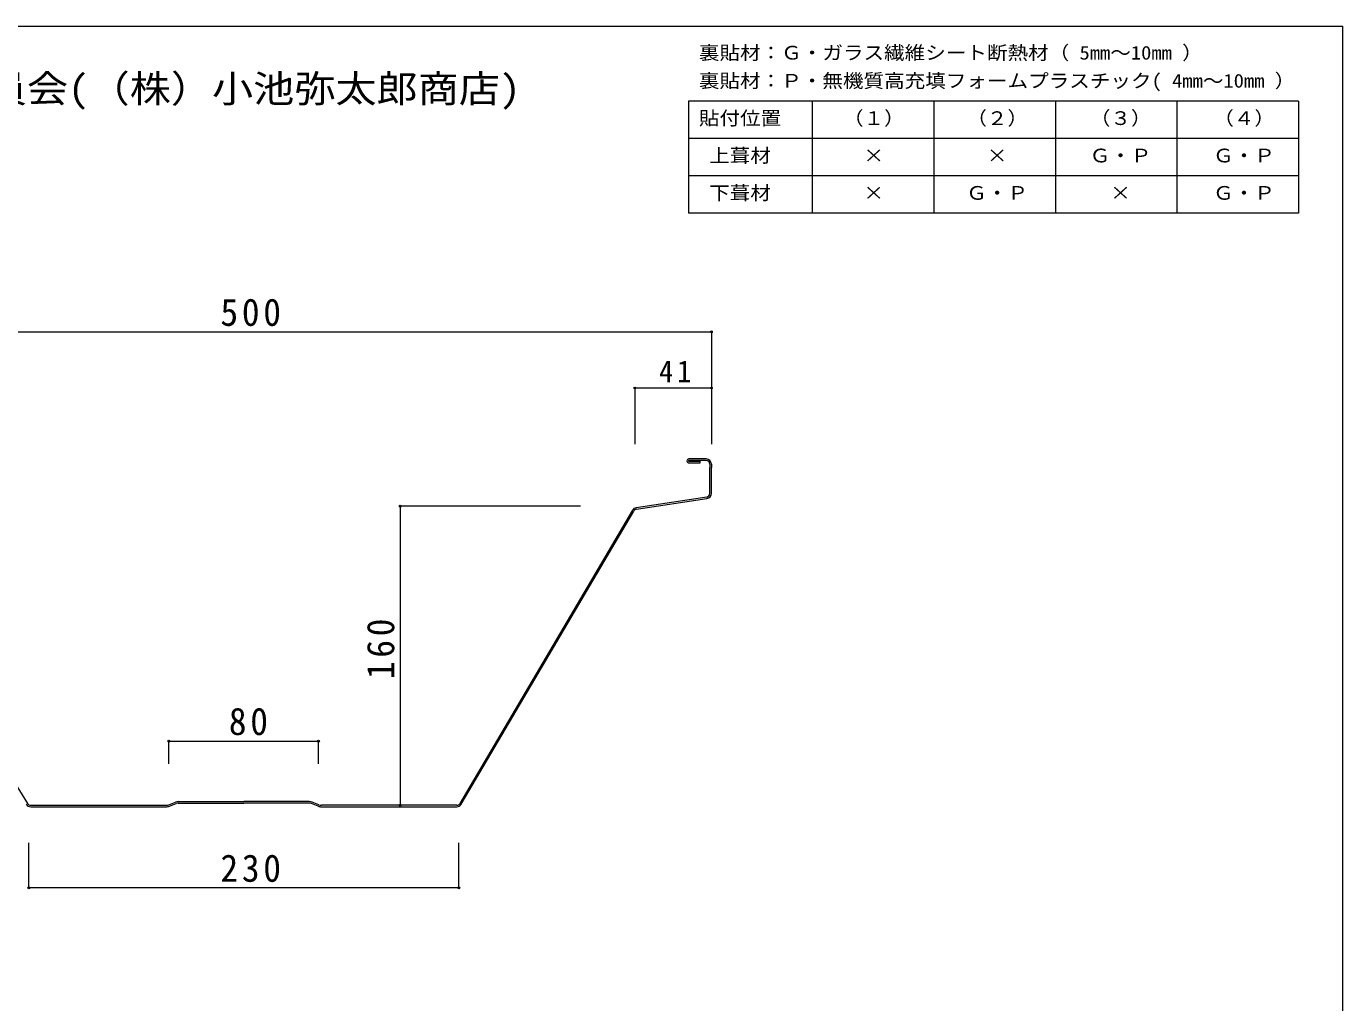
# Model space of a CAD drawing. Units: millimetres, scale not verified. Extents: x -1135 to 2170, y -1086 to 2575.
# Drawn here: x 1466 to 2170, y 782 to 1304 of the extents above; entities that cross this region are included whole.
import ezdxf
from ezdxf.enums import TextEntityAlignment as Align

# ---------------------------------------------------------------- set-up
doc = ezdxf.new("R2010")
doc.units = ezdxf.units.MM
doc.header["$LTSCALE"] = 2
doc.header["$PDMODE"] = 32
doc.header["$PDSIZE"] = 1
doc.layers.add('0-2', color=4, linetype='Continuous', lineweight=18)
doc.styles.add('ＭＳ ゴシック', font='')
doc.styles.get('ＭＳ ゴシック').set_extended_font_data('MS Gothic')

msp = doc.modelspace()

# ---------------------------------------------------------------- linework, layer by layer
at = {"layer": '0-2', "color": 2}
for p in [(592.646, 1304.128), (2169.535, 184.121)]:
    msp.add_line(p, (2169.535, 1304.128), dxfattribs=at)
at = {"layer": '0-2', "color": 7}
for p, q in [((2145.92, 1264.128), (1819.857, 1264.128)), ((1819.857, 1264.128), (1819.857, 1204.128)), ((1885.92, 1264.128), (1885.92, 1204.128)), ((1950.92, 1264.128), (1950.92, 1204.128)), ((2015.92, 1264.128), (2015.92, 1204.128)), ((2080.92, 1264.128), (2080.92, 1204.128)), ((2145.92, 1264.128), (2145.92, 1204.128)), ((2145.92, 1244.128), (1819.857, 1244.128)), ((2145.92, 1224.128), (1819.857, 1224.128)), ((2145.92, 1204.128), (1819.857, 1204.128)), ((1332.017, 1140.627), (1832.017, 1140.627)), ((1832.017, 1140.627), (1832.017, 1080.627)), ((1791.017, 1110.627), (1832.017, 1110.627)), ((1791.017, 1110.627), (1791.017, 1080.627)), ((1542.017, 921.73), (1622.017, 921.73)), ((1542.017, 909.542), (1542.017, 921.73)), ((1622.017, 909.542), (1622.017, 921.73)), ((1467.017, 843.207), (1467.017, 867.207)), ((1697.017, 843.207), (1697.017, 867.207)), ((1697.017, 843.207), (1467.017, 843.207))]:
    msp.add_line(p, q, dxfattribs=at)
at = {"layer": '0-2', "color": 3}
for p, q in [((1818.948, 1071.665), (1818.948, 1071.595)), ((1819.748, 1071.665), (1819.748, 1071.595)), ((1829.217, 1072.665), (1819.948, 1072.665)), ((1829.217, 1071.865), (1819.948, 1071.865)), ((1819.948, 1071.395), (1825.948, 1071.395)), ((1819.948, 1070.595), (1825.948, 1070.595)), ((1825.948, 1070.595), (1825.948, 1071.395)), ((1831.217, 1069.865), (1831.217, 1068.061)), ((1832.017, 1069.865), (1832.017, 1068.061)), ((1831.217, 1054.259), (1831.217, 1068.061)), ((1832.017, 1054.257), (1832.017, 1068.061)), ((1829.517, 1052.281), (1791.792, 1046.552)), ((1791.912, 1045.761), (1829.637, 1051.49)), ((1369.217, 1045.218), (1466.431, 888.316)), ((1789.794, 1045.197), (1697.596, 888.356)), ((1698.286, 887.952), (1790.485, 1044.793)), ((1468.134, 887.365), (1540.476, 887.365)), ((1541.961, 887.651), (1545.531, 889.079)), ((1542.259, 886.908), (1545.828, 888.336)), ((1547.017, 889.365), (1582.017, 889.365)), ((1547.017, 888.565), (1582.017, 888.565)), ((1617.017, 889.365), (1582.017, 889.365)), ((1617.017, 888.565), (1582.017, 888.565)), ((1621.775, 886.908), (1618.205, 888.336)), ((1622.071, 887.651), (1618.502, 889.079)), ((1695.869, 887.365), (1623.558, 887.365)), ((1468.134, 886.565), (1540.476, 886.565)), ((1623.558, 886.565), (1695.869, 886.565))]:
    msp.add_line(p, q, dxfattribs=at)
at = {"layer": '0-2', "color": 7}
msp.add_lwpolyline([(1762.017, 1047.365), (1665.679, 1047.365), (1665.679, 887.365)], dxfattribs=at)
at = {"layer": '0-2', "color": 3}
for centre, radius, start, end in [((1819.948, 1071.665), 1, 89.99998, 179.99998), ((1819.948, 1071.595), 1, 179.99997, 269.99998), ((1819.948, 1071.665), 0.2, 89.99998, 179.99998), ((1819.948, 1071.595), 0.2, 179.99997, 269.99998), ((1829.217, 1069.865), 2.8, 0, 89.99998), ((1829.217, 1069.865), 2, 0, 89.99998), ((1829.217, 1054.259), 2, 278.63351, 0), ((1829.217, 1054.259), 2.8, 278.63351, 0), ((1792.211, 1043.784), 2.8, 98.638, 149.69594), ((1792.211, 1043.784), 2, 98.638, 149.69594), ((1468.134, 889.365), 2.8, 211.63541, 270), ((1468.134, 889.365), 2, 211.63541, 270), ((1540.476, 891.365), 4, 270, 291.80141), ((1540.476, 891.365), 4.8, 270, 291.80141), ((1547.017, 885.365), 4, 89.99998, 111.80139), ((1547.017, 885.365), 3.2, 89.99998, 111.80139), ((1617.017, 885.365), 4, 68.19859, 90), ((1617.017, 885.365), 3.2, 68.19859, 90), ((1623.558, 891.365), 4.8, 248.19858, 269.99998), ((1623.558, 891.365), 4, 248.19858, 269.99998), ((1695.869, 889.365), 2, 270, 329.69595), ((1695.869, 889.365), 2.8, 270, 329.69595)]:
    msp.add_arc(centre, radius, start, end, dxfattribs=at)
for p in [(1832.017, 1140.627), (1791.017, 1110.627), (1832.017, 1110.627), (1665.679, 1047.365), (1542.017, 921.73), (1622.017, 921.73), (1665.679, 887.365), (1467.017, 843.207), (1697.017, 843.207)]:
    msp.add_point(p, dxfattribs=at)

# ---------------------------------------------------------------- texts
at = {"layer": '0-2', "color": 2, "style": 'ＭＳ ゴシック', "width": 1.1}
for s, height, p in [('裏貼材：Ｇ・ガラス繊維シート断熱材（ 5mm～10mm ）', 7.331, (1825.357, 1284.128)), ('屋根３０分耐火認定\u3000ＦＰ０３０ＲＦ-１７９９-３(1)～(4)：断熱亜鉛鉄板委員会(（株）小池弥太郎商店)', 14.66, (674.428, 1259.024)), ('裏貼材：Ｐ・無機質高充填フォームプラスチック( 4mm～10mm ）', 7.331, (1825.357, 1269.128)), ('貼付位置\u3000\u3000\u3000（１）\u3000\u3000\u3000（２）\u3000\u3000\u3000（３）\u3000\u3000\u3000（４）', 7.331, (1825.357, 1249.128)), (' 上葺材 \u3000\u3000\u3000\u3000×\u3000\u3000\u3000\u3000\u3000×\u3000\u3000\u3000\u3000Ｇ・Ｐ\u3000\u3000\u3000Ｇ・Ｐ', 7.331, (1825.357, 1229.128)), (' 下葺材 \u3000\u3000\u3000\u3000×\u3000\u3000\u3000\u3000Ｇ・Ｐ\u3000\u3000\u3000\u3000×\u3000\u3000\u3000\u3000Ｇ・Ｐ', 7.331, (1825.357, 1209.128))]:
    msp.add_text(s, height=height, dxfattribs=at).set_placement(p, align=Align.BOTTOM_LEFT)
at = {"layer": '0-2', "color": 2, "attachment_point": 7, "style": 'ＭＳ ゴシック'}
for s, insert, char_height in [('\\T1.21;\\W0.95;500', (1569.516, 1143.627), 14.66), ('\\T1.27;\\W0.95;41', (1804.017, 1113.627), 11.73), ('\\T1.21;\\W0.95;80', (1574.017, 924.73), 14.66), ('\\T1.21;\\W0.95;230', (1569.516, 846.207), 14.66)]:
    msp.add_mtext(s, dxfattribs=dict(at, insert=insert, char_height=char_height))
at = {"layer": '0-2', "color": 2, "insert": (1662.679, 954.865), "char_height": 14.66, "attachment_point": 7, "rotation": 90, "style": 'ＭＳ ゴシック'}
msp.add_mtext('\\T1.21;\\W0.95;160', dxfattribs=at)

doc.saveas('drawing.dxf')
